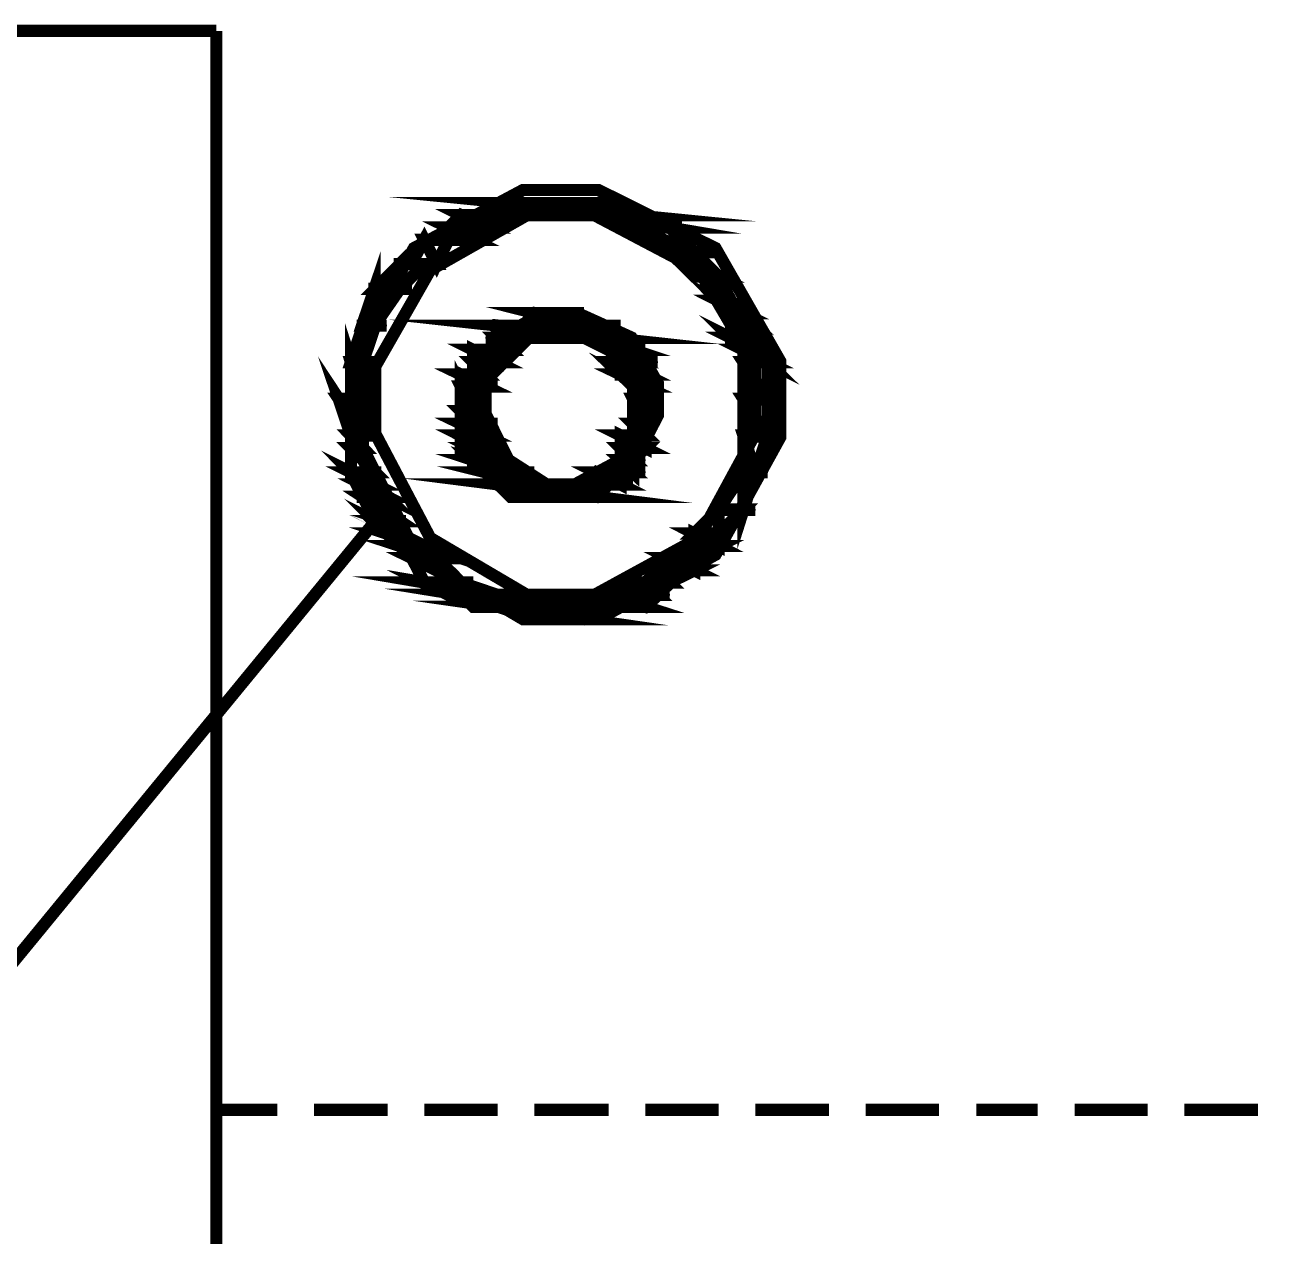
# Model space of a CAD drawing. Header units: metres. Extents: x -593 to 248, y 430 to 1024.
# Drawn here: x -27.197 to -22.91, y 688.952 to 693.141 of the extents above; entities that cross this region are included whole.
import ezdxf

# ---------------------------------------------------------------- set-up
doc = ezdxf.new("R2010")
doc.units = ezdxf.units.M
doc.header["$MEASUREMENT"] = 0
doc.layers.add('C00-00-00-BLACK', color=7, linetype='Continuous')
doc.layers.add('CFF-00-00', color=1, linetype='Continuous')

msp = doc.modelspace()

# ---------------------------------------------------------------- linework, layer by layer
at = {"layer": 'C00-00-00-BLACK', "const_width": 0.0423}
for points in [[(-26.5343, 693.1194), (-32.3456, 693.1194)], [(-26.5343, 673.0704), (-26.5343, 693.1194)], [(-26.3237, 689.3894), (-26.5343, 689.3894)], [(-25.942, 689.3894), (-26.1967, 689.3894)], [(-25.5617, 689.3894), (-25.815, 689.3894)], [(-25.1772, 689.3894), (-25.4347, 689.3894)], [(-24.7969, 689.3894), (-25.0502, 689.3894)], [(-24.4152, 689.3894), (-24.6699, 689.3894)], [(-24.0345, 689.3894), (-24.2882, 689.3894)], [(-23.6931, 689.3894), (-23.9051, 689.3894)], [(-23.3128, 689.3894), (-23.566, 689.3894)], [(-22.9311, 689.3894), (-23.1858, 689.3894)]]:
    msp.add_lwpolyline(points, dxfattribs=at)
for points in [[(-24.5845, 691.8474), (-24.5845, 691.9784), (-24.8078, 692.3684), (-25.2128, 692.5694), (-25.3465, 692.5694), (-25.4735, 692.5694), (-25.851, 692.3684), (-26.0687, 691.9784), (-26.0687, 691.8474), (-26.0687, 691.7134), (-25.851, 691.3084), (-25.4735, 691.0854), (-25.3465, 691.0854), (-25.2128, 691.0854), (-24.8078, 691.3084), (-24.5845, 691.7134), (-24.5845, 691.8474)], [(-25.2199, 692.5244), (-25.5162, 692.5244), (-25.0929, 692.4824), (-25.2199, 692.5244)], [(-25.6884, 692.4824), (-25.603, 692.4394), (-25.7311, 692.4394), (-25.6884, 692.4824)], [(-25.5162, 692.5244), (-25.0929, 692.4824), (-25.6016, 692.4824), (-25.5162, 692.5244)], [(-25.2199, 692.5244), (-25.476, 692.5244), (-25.5187, 692.5244), (-25.2199, 692.5244)], [(-25.392, 692.5244), (-25.2199, 692.5244), (-25.476, 692.5244), (-25.392, 692.5244)], [(-25.476, 692.5244), (-25.2199, 692.5244), (-25.1772, 692.5244), (-25.476, 692.5244)], [(-25.2199, 692.4824), (-24.9662, 692.4394), (-25.1359, 692.4394), (-25.2199, 692.4824)], [(-25.0929, 692.4394), (-24.8809, 692.3544), (-24.9662, 692.3544), (-25.0929, 692.4394)], [(-24.6699, 691.8474), (-24.6699, 691.9594), (-24.8657, 692.2924), (-25.2266, 692.4824), (-25.3465, 692.4824), (-25.4598, 692.4824), (-25.7945, 692.2924), (-25.9847, 691.9594), (-25.9847, 691.8474), (-25.9847, 691.7274), (-25.7945, 691.3664), (-25.4598, 691.1694), (-25.3465, 691.1694), (-25.2266, 691.1694), (-24.8657, 691.3664), (-24.6699, 691.7274), (-24.6699, 691.8474)], [(-25.7311, 692.4394), (-25.6457, 692.3974), (-25.7723, 692.3974), (-25.7311, 692.4394)], [(-25.476, 692.4824), (-25.6884, 692.4824), (-25.603, 692.4394), (-25.476, 692.4824)], [(-25.6429, 692.4824), (-25.4735, 692.4824), (-25.6855, 692.4824), (-25.6429, 692.4824)], [(-25.0957, 692.4824), (-25.053, 692.4824), (-25.6457, 692.4824), (-25.0957, 692.4824)], [(-25.0957, 692.4824), (-25.6457, 692.4824), (-25.0957, 692.4824)], [(-25.0929, 692.4824), (-25.6016, 692.4824), (-25.6429, 692.4824), (-25.0929, 692.4824)], [(-25.3465, 692.4824), (-25.6429, 692.4824), (-25.4735, 692.4824), (-25.3465, 692.4824)], [(-25.603, 692.4824), (-25.0957, 692.4824), (-25.053, 692.4824), (-25.603, 692.4824)], [(-25.0502, 692.4824), (-25.2199, 692.4824), (-24.9662, 692.4394), (-25.0502, 692.4824)], [(-25.0929, 692.4824), (-25.3465, 692.4824), (-25.0502, 692.4824), (-25.0929, 692.4824)], [(-25.3465, 692.4824), (-25.0502, 692.4824), (-25.2199, 692.4824), (-25.3465, 692.4824)], [(-25.815, 692.3974), (-25.7723, 692.3134), (-25.8605, 692.3134), (-25.815, 692.3974)], [(-25.603, 692.4394), (-25.7311, 692.4394), (-25.6457, 692.3974), (-25.603, 692.4394)], [(-24.9662, 692.4394), (-25.0929, 692.4394), (-24.8809, 692.3544), (-24.9662, 692.4394)], [(-24.9662, 692.4394), (-25.1359, 692.4394), (-25.0929, 692.4394), (-24.9662, 692.4394)], [(-25.1359, 692.4394), (-24.9662, 692.4394), (-24.9235, 692.4394), (-25.1359, 692.4394)], [(-24.9662, 692.3544), (-24.7969, 692.2704), (-24.8809, 692.2704), (-24.9662, 692.3544)], [(-25.7311, 692.3974), (-25.815, 692.3974), (-25.7723, 692.3134), (-25.7311, 692.3974)], [(-25.7723, 692.3974), (-25.7311, 692.3974), (-25.815, 692.3974), (-25.7723, 692.3974)], [(-25.6457, 692.3974), (-25.7723, 692.3974), (-25.7311, 692.3974), (-25.6457, 692.3974)], [(-25.9875, 692.2274), (-25.9875, 692.1004), (-26.0302, 692.1004), (-25.9875, 692.2274)], [(-25.8993, 692.3134), (-25.8993, 692.2274), (-25.9847, 692.2274), (-25.8993, 692.3134)], [(-24.8809, 692.3544), (-24.9662, 692.3544), (-24.7969, 692.2704), (-24.8809, 692.3544)], [(-24.8809, 692.3544), (-24.9662, 692.3544), (-24.8809, 692.3544)], [(-24.9662, 692.3544), (-24.8809, 692.3544), (-24.8396, 692.3544), (-24.9662, 692.3544)], [(-24.8396, 692.2704), (-24.7542, 692.1864), (-24.7969, 692.1864), (-24.8396, 692.2704)], [(-25.815, 692.3134), (-25.7723, 692.3134), (-25.8993, 692.3134), (-25.815, 692.3134)], [(-25.815, 692.3134), (-25.8993, 692.3134), (-25.7723, 692.3134), (-25.815, 692.3134)], [(-25.815, 692.3134), (-25.8993, 692.3134), (-25.8993, 692.2274), (-25.815, 692.3134)], [(-24.7969, 692.1864), (-24.7112, 692.1434), (-24.7542, 692.1434), (-24.7969, 692.1864)], [(-24.7969, 692.2704), (-24.8809, 692.2704), (-24.8396, 692.2704), (-24.7969, 692.2704)], [(-24.8809, 692.2704), (-24.7969, 692.2704), (-24.7542, 692.2704), (-24.8809, 692.2704)], [(-24.7969, 692.2704), (-24.8396, 692.2704), (-24.7542, 692.1864), (-24.7969, 692.2704)], [(-26.0274, 692.1004), (-26.0274, 691.9744), (-26.0687, 691.9744), (-26.0274, 692.1004)], [(-25.8993, 692.2274), (-25.9875, 692.2274), (-25.9875, 692.1004), (-25.8993, 692.2274)], [(-25.8993, 692.2274), (-25.9847, 692.2274), (-25.8993, 692.2274)], [(-25.9847, 692.2274), (-25.8993, 692.2274), (-25.8577, 692.2274), (-25.9847, 692.2274)], [(-24.7542, 692.1864), (-24.7969, 692.1864), (-24.7112, 692.1434), (-24.7542, 692.1864)], [(-25.4319, 692.1434), (-25.2626, 692.1004), (-25.4735, 692.1004), (-25.4319, 692.1434)], [(-24.7542, 692.1434), (-24.6699, 692.0584), (-24.7542, 692.0584), (-24.7542, 692.1434)], [(-25.0075, 691.8474), (-25.0075, 691.9014), (-25.0985, 692.0594), (-25.2844, 692.1434), (-25.3465, 692.1434), (-25.4005, 692.1434), (-25.5617, 692.0594), (-25.6457, 691.9014), (-25.6457, 691.8474), (-25.6457, 691.7894), (-25.5617, 691.6144), (-25.4005, 691.5084), (-25.3465, 691.5084), (-25.2844, 691.5084), (-25.0985, 691.6144), (-25.0075, 691.7894), (-25.0075, 691.8474)], [(-25.3038, 692.1434), (-25.4319, 692.1434), (-25.2626, 692.1004), (-25.3038, 692.1434)], [(-25.5589, 692.1004), (-25.1772, 692.0584), (-25.5589, 692.0584), (-25.5589, 692.1004)], [(-25.392, 692.1434), (-25.3038, 692.1434), (-25.4347, 692.1434), (-25.392, 692.1434)], [(-25.392, 692.1434), (-25.3038, 692.1434), (-25.2626, 692.1434), (-25.392, 692.1434)], [(-25.3038, 692.1434), (-25.392, 692.1434), (-25.3038, 692.1434)], [(-24.7542, 692.0584), (-24.6699, 692.0164), (-24.7112, 692.0164), (-24.7542, 692.0584)], [(-24.7112, 692.1434), (-24.7542, 692.1434), (-24.6699, 692.0584), (-24.7112, 692.1434)], [(-26.0687, 691.9744), (-26.0274, 691.8444), (-26.0687, 691.8444), (-26.0687, 691.9744)], [(-25.9875, 692.1004), (-26.0302, 692.1004), (-25.9875, 692.1004)], [(-26.0302, 692.1004), (-25.9875, 692.1004), (-25.9448, 692.1004), (-26.0302, 692.1004)], [(-25.9847, 692.1004), (-26.0274, 692.1004), (-26.0274, 691.9744), (-25.9847, 692.1004)], [(-25.1772, 692.1004), (-25.5589, 692.1004), (-25.1772, 692.0584), (-25.1772, 692.1004)], [(-25.0502, 691.8474), (-25.0502, 691.9104), (-25.2735, 692.1004), (-25.3465, 692.1004), (-25.4114, 692.1004), (-25.603, 691.9104), (-25.603, 691.8474), (-25.603, 691.7954), (-25.5243, 691.6364), (-25.392, 691.5514), (-25.3465, 691.5514), (-25.2943, 691.5514), (-25.1359, 691.6364), (-25.0502, 691.7954), (-25.0502, 691.8474)], [(-25.5617, 692.0584), (-25.476, 692.0584), (-25.603, 692.0584), (-25.5617, 692.0584)], [(-25.476, 692.0584), (-25.5642, 692.0584), (-25.5215, 692.0164), (-25.476, 692.0584)], [(-25.5642, 692.0584), (-25.5215, 692.0164), (-25.5642, 692.0164), (-25.5642, 692.0584)], [(-25.4347, 692.0584), (-25.392, 692.0584), (-25.5617, 692.0584), (-25.4347, 692.0584)], [(-25.4347, 692.0584), (-25.5617, 692.0584), (-25.3465, 692.0584), (-25.4347, 692.0584)], [(-25.476, 692.0584), (-25.4347, 692.0584), (-25.5617, 692.0584), (-25.476, 692.0584)], [(-25.476, 692.0584), (-25.5617, 692.0584), (-25.4347, 692.0584), (-25.476, 692.0584)], [(-25.476, 692.0584), (-25.5617, 692.0584), (-25.476, 692.0584)], [(-25.1772, 692.1004), (-25.5162, 692.1004), (-25.5589, 692.1004), (-25.1772, 692.1004)], [(-25.5187, 692.1004), (-25.1772, 692.1004), (-25.1359, 692.1004), (-25.5187, 692.1004)], [(-25.4735, 692.1004), (-25.1772, 692.1004), (-25.5162, 692.1004), (-25.4735, 692.1004)], [(-25.2199, 692.1004), (-25.1772, 692.1004), (-25.4735, 692.1004), (-25.2199, 692.1004)], [(-25.2199, 692.1004), (-25.4735, 692.1004), (-25.2626, 692.1004), (-25.2199, 692.1004)], [(-25.2199, 692.1004), (-25.4735, 692.1004), (-25.1772, 692.1004), (-25.2199, 692.1004)], [(-25.1772, 692.0584), (-25.3465, 692.0584), (-25.1772, 692.0584)], [(-25.3465, 692.0584), (-25.1772, 692.0584), (-25.3038, 692.0584), (-25.3465, 692.0584)], [(-25.1359, 692.0584), (-25.2199, 692.0584), (-25.0929, 692.0164), (-25.1359, 692.0584)], [(-25.1772, 692.0584), (-25.3067, 692.0584), (-25.1359, 692.0584), (-25.1772, 692.0584)], [(-25.3067, 692.0584), (-25.1359, 692.0584), (-25.2626, 692.0584), (-25.3067, 692.0584)], [(-25.2199, 692.0584), (-25.0929, 692.0164), (-25.1772, 692.0164), (-25.2199, 692.0584)], [(-25.2626, 692.0584), (-25.1331, 692.0584), (-25.0904, 692.0584), (-25.2626, 692.0584)], [(-25.1331, 692.0584), (-25.0904, 692.0584), (-25.2626, 692.0584), (-25.1331, 692.0584)], [(-25.1359, 692.0584), (-25.2626, 692.0584), (-25.1359, 692.0584)], [(-25.2626, 692.0584), (-25.1359, 692.0584), (-25.2199, 692.0584), (-25.2626, 692.0584)], [(-25.1772, 692.0164), (-25.0929, 691.9744), (-25.1359, 691.9744), (-25.1772, 692.0164)], [(-24.6699, 692.0584), (-24.7542, 692.0584), (-24.6699, 692.0164), (-24.6699, 692.0584)], [(-25.5617, 692.0164), (-25.6457, 692.0164), (-25.5617, 691.9744), (-25.5617, 692.0164)], [(-25.6457, 692.0164), (-25.5617, 691.9744), (-25.6457, 691.9744), (-25.6457, 692.0164)], [(-25.603, 692.0164), (-25.5617, 692.0164), (-25.6457, 692.0164), (-25.603, 692.0164)], [(-25.5187, 692.0164), (-25.603, 692.0164), (-25.5617, 692.0164), (-25.5187, 692.0164)], [(-25.0929, 692.0164), (-25.1772, 692.0164), (-25.0929, 691.9744), (-25.0929, 692.0164)], [(-25.0929, 692.0164), (-25.1772, 692.0164), (-25.0929, 692.0164)], [(-25.1772, 692.0164), (-25.0929, 692.0164), (-25.0502, 692.0164), (-25.1772, 692.0164)], [(-24.6699, 692.0164), (-24.7112, 692.0164), (-24.6272, 691.9744), (-24.6699, 692.0164)], [(-24.7112, 692.0164), (-24.6272, 691.9744), (-24.7112, 691.9744), (-24.7112, 692.0164)], [(-24.7112, 691.9744), (-24.6272, 691.8444), (-24.7112, 691.8444), (-24.7112, 691.9744)], [(-26.1113, 691.8474), (-26.0274, 691.7204), (-26.0687, 691.7204), (-26.1113, 691.8474)], [(-26.0274, 691.9744), (-26.0687, 691.9744), (-26.0274, 691.8444), (-26.0274, 691.9744)], [(-26.0687, 691.9744), (-26.0274, 691.9744), (-25.9847, 691.9744), (-26.0687, 691.9744)], [(-26.0274, 691.9744), (-25.9847, 691.9744), (-26.0687, 691.9744), (-26.0274, 691.9744)], [(-25.603, 691.9744), (-25.6457, 691.9744), (-25.603, 691.9314), (-25.603, 691.9744)], [(-25.6457, 691.9744), (-25.603, 691.9314), (-25.6457, 691.9314), (-25.6457, 691.9744)], [(-25.603, 691.9744), (-25.5617, 691.9744), (-25.6457, 691.9744), (-25.603, 691.9744)], [(-25.603, 691.9744), (-25.6457, 691.9744), (-25.5617, 691.9744), (-25.603, 691.9744)], [(-25.1359, 691.9314), (-25.0502, 691.8904), (-25.0929, 691.8904), (-25.1359, 691.9314)], [(-25.0502, 691.9744), (-25.1359, 691.9744), (-25.0502, 691.9314), (-25.0502, 691.9744)], [(-25.1359, 691.9744), (-25.0502, 691.9314), (-25.1359, 691.9314), (-25.1359, 691.9744)], [(-25.0502, 691.9744), (-25.0075, 691.9744), (-25.1359, 691.9744), (-25.0502, 691.9744)], [(-25.0502, 691.9744), (-25.1359, 691.9744), (-25.0929, 691.9744), (-25.0502, 691.9744)], [(-24.6272, 691.9744), (-24.7112, 691.9744), (-24.6272, 691.8444), (-24.6272, 691.9744)], [(-25.603, 691.9314), (-25.6884, 691.9314), (-25.603, 691.8904), (-25.603, 691.9314)], [(-25.6884, 691.8904), (-25.6457, 691.8044), (-25.6884, 691.8044), (-25.6884, 691.8904)], [(-25.6884, 691.9314), (-25.603, 691.8904), (-25.6884, 691.8904), (-25.6884, 691.9314)], [(-25.6457, 691.9314), (-25.603, 691.9314), (-25.6884, 691.9314), (-25.6457, 691.9314)], [(-25.603, 691.9314), (-25.6457, 691.9314), (-25.603, 691.9314)], [(-25.0502, 691.9314), (-25.1359, 691.9314), (-25.0502, 691.8904), (-25.0502, 691.9314)], [(-25.603, 691.8904), (-25.6884, 691.8904), (-25.6457, 691.8044), (-25.603, 691.8904)], [(-25.6884, 691.8904), (-25.603, 691.8904), (-25.5617, 691.8904), (-25.6884, 691.8904)], [(-25.603, 691.8904), (-25.5617, 691.8904), (-25.6884, 691.8904), (-25.603, 691.8904)], [(-25.0502, 691.8904), (-25.0929, 691.8904), (-25.0502, 691.8474), (-25.0502, 691.8904)], [(-25.0929, 691.8904), (-25.0502, 691.8474), (-25.0929, 691.8474), (-25.0929, 691.8904)], [(-25.0929, 691.8474), (-25.0502, 691.7614), (-25.0929, 691.7614), (-25.0929, 691.8474)], [(-25.0929, 691.8904), (-25.0502, 691.8904), (-25.0075, 691.8904), (-25.0929, 691.8904)], [(-25.0502, 691.8904), (-25.0075, 691.8904), (-25.0929, 691.8904), (-25.0502, 691.8904)], [(-24.7112, 691.8474), (-24.6272, 691.7174), (-24.7112, 691.7174), (-24.7112, 691.8474)], [(-26.0274, 691.8474), (-26.1113, 691.8474), (-26.0274, 691.7204), (-26.0274, 691.8474)], [(-26.0687, 691.8474), (-26.0274, 691.8474), (-26.1113, 691.8474), (-26.0687, 691.8474)], [(-26.0274, 691.8474), (-26.0687, 691.8474), (-26.0274, 691.8474)], [(-25.0502, 691.8474), (-25.0929, 691.8474), (-25.0502, 691.7614), (-25.0502, 691.8474)], [(-25.0502, 691.8474), (-25.0929, 691.8474), (-25.0502, 691.8474)], [(-25.0929, 691.8474), (-25.0502, 691.8474), (-25.0075, 691.8474), (-25.0929, 691.8474)], [(-24.6272, 691.8474), (-24.7112, 691.8474), (-24.6272, 691.7174), (-24.6272, 691.8474)], [(-24.7112, 691.8474), (-24.6272, 691.8474), (-24.5845, 691.8474), (-24.7112, 691.8474)], [(-24.6272, 691.8474), (-24.5845, 691.8474), (-24.7112, 691.8474), (-24.6272, 691.8474)], [(-25.6457, 691.8044), (-25.6884, 691.8044), (-25.6457, 691.7614), (-25.6457, 691.8044)], [(-25.6884, 691.8044), (-25.6457, 691.7614), (-25.6884, 691.7614), (-25.6884, 691.8044)], [(-25.6457, 691.8044), (-25.6884, 691.8044), (-25.6457, 691.8044)], [(-25.6884, 691.8044), (-25.6457, 691.8044), (-25.603, 691.8044), (-25.6884, 691.8044)], [(-24.7112, 691.7204), (-24.6699, 691.5934), (-24.7112, 691.5934), (-24.7112, 691.7204)], [(-25.603, 691.7614), (-25.6884, 691.7614), (-25.603, 691.7204), (-25.603, 691.7614)], [(-25.6884, 691.7614), (-25.603, 691.7204), (-25.6884, 691.7204), (-25.6884, 691.7614)], [(-25.603, 691.7614), (-25.5617, 691.7614), (-25.6884, 691.7614), (-25.603, 691.7614)], [(-25.603, 691.7614), (-25.6884, 691.7614), (-25.6457, 691.7614), (-25.603, 691.7614)], [(-25.0502, 691.7614), (-25.0929, 691.7614), (-25.0502, 691.7204), (-25.0502, 691.7614)], [(-25.0929, 691.7614), (-25.0502, 691.7204), (-25.0929, 691.7204), (-25.0929, 691.7614)], [(-25.0502, 691.7614), (-25.0929, 691.7614), (-25.0502, 691.7614)], [(-25.0929, 691.7614), (-25.0502, 691.7614), (-25.0075, 691.7614), (-25.0929, 691.7614)], [(-26.0274, 691.7204), (-26.0687, 691.7204), (-26.0274, 691.6774), (-26.0274, 691.7204)], [(-26.0687, 691.7204), (-26.0274, 691.6774), (-26.0687, 691.6774), (-26.0687, 691.7204)], [(-25.603, 691.7204), (-25.6884, 691.7204), (-25.603, 691.6774), (-25.603, 691.7204)], [(-25.6884, 691.7204), (-25.603, 691.6774), (-25.6884, 691.6774), (-25.6884, 691.7204)], [(-25.0502, 691.7204), (-25.1359, 691.7204), (-25.0502, 691.6774), (-25.0502, 691.7204)], [(-25.1359, 691.7204), (-25.0502, 691.6774), (-25.1359, 691.6774), (-25.1359, 691.7204)], [(-25.0929, 691.7204), (-25.0502, 691.7204), (-25.1359, 691.7204), (-25.0929, 691.7204)], [(-25.0502, 691.7204), (-25.0929, 691.7204), (-25.0502, 691.7204)], [(-24.6272, 691.7204), (-24.7112, 691.7204), (-24.6699, 691.5934), (-24.6272, 691.7204)], [(-24.7112, 691.7204), (-24.6272, 691.7204), (-24.5845, 691.7204), (-24.7112, 691.7204)], [(-24.6272, 691.7204), (-24.5845, 691.7204), (-24.7112, 691.7204), (-24.6272, 691.7204)], [(-26.0274, 691.6774), (-26.0687, 691.6774), (-25.9847, 691.5934), (-26.0274, 691.6774)], [(-26.0687, 691.6774), (-25.9847, 691.5934), (-26.0687, 691.5934), (-26.0687, 691.6774)], [(-25.603, 691.6774), (-25.6457, 691.6774), (-25.5589, 691.6354), (-25.603, 691.6774)], [(-25.603, 691.6774), (-25.6884, 691.6774), (-25.603, 691.6774)], [(-25.6884, 691.6774), (-25.603, 691.6774), (-25.6457, 691.6774), (-25.6884, 691.6774)], [(-25.6457, 691.6774), (-25.5589, 691.6354), (-25.6457, 691.6354), (-25.6457, 691.6774)], [(-25.0502, 691.6774), (-25.1359, 691.6774), (-25.0929, 691.6354), (-25.0502, 691.6774)], [(-25.1359, 691.6774), (-25.0929, 691.6354), (-25.1359, 691.6354), (-25.1359, 691.6774)], [(-26.0687, 691.5934), (-25.9847, 691.5514), (-26.0274, 691.5514), (-26.0687, 691.5934)], [(-25.5617, 691.6354), (-25.6457, 691.6354), (-25.5187, 691.5934), (-25.5617, 691.6354)], [(-25.6457, 691.6354), (-25.5187, 691.5934), (-25.603, 691.5934), (-25.6457, 691.6354)], [(-25.5589, 691.6354), (-25.6457, 691.6354), (-25.5589, 691.6354)], [(-25.6457, 691.6354), (-25.5589, 691.6354), (-25.5162, 691.6354), (-25.6457, 691.6354)], [(-25.1359, 691.6354), (-25.0929, 691.5934), (-25.1772, 691.5934), (-25.1359, 691.6354)], [(-25.0929, 691.6354), (-25.1359, 691.6354), (-25.0929, 691.5934), (-25.0929, 691.6354)], [(-25.0929, 691.6354), (-25.1359, 691.6354), (-25.0929, 691.6354)], [(-25.1359, 691.6354), (-25.0929, 691.6354), (-25.0502, 691.6354), (-25.1359, 691.6354)], [(-24.7112, 691.5934), (-24.7112, 691.4634), (-24.7969, 691.4634), (-24.7112, 691.5934)], [(-25.9847, 691.5934), (-26.0687, 691.5934), (-25.9847, 691.5514), (-25.9847, 691.5934)], [(-25.476, 691.5934), (-25.603, 691.5934), (-25.4347, 691.5514), (-25.476, 691.5934)], [(-25.603, 691.5934), (-25.4347, 691.5514), (-25.5617, 691.5514), (-25.603, 691.5934)], [(-25.5187, 691.5934), (-25.603, 691.5934), (-25.5187, 691.5934)], [(-25.603, 691.5934), (-25.5187, 691.5934), (-25.476, 691.5934), (-25.603, 691.5934)], [(-25.476, 691.5934), (-25.4347, 691.5934), (-25.603, 691.5934), (-25.476, 691.5934)], [(-25.476, 691.5934), (-25.603, 691.5934), (-25.5187, 691.5934), (-25.476, 691.5934)], [(-25.2199, 691.5934), (-25.1359, 691.5514), (-25.2626, 691.5514), (-25.2199, 691.5934)], [(-25.1359, 691.5934), (-25.2199, 691.5934), (-25.1359, 691.5514), (-25.1359, 691.5934)], [(-25.1772, 691.5934), (-25.1359, 691.5934), (-25.2199, 691.5934), (-25.1772, 691.5934)], [(-25.0929, 691.5934), (-25.1772, 691.5934), (-25.0929, 691.5934)], [(-25.1772, 691.5934), (-25.0929, 691.5934), (-25.0502, 691.5934), (-25.1772, 691.5934)], [(-25.0929, 691.5934), (-25.1772, 691.5934), (-25.1359, 691.5934), (-25.0929, 691.5934)], [(-24.7112, 691.5934), (-24.6699, 691.5934), (-24.6272, 691.5934), (-24.7112, 691.5934)], [(-24.6699, 691.5934), (-24.6272, 691.5934), (-24.7112, 691.5934), (-24.6699, 691.5934)], [(-24.6699, 691.5934), (-24.7112, 691.5934), (-24.7112, 691.4634), (-24.6699, 691.5934)], [(-25.9847, 691.5514), (-26.0274, 691.5514), (-25.942, 691.5084), (-25.9847, 691.5514)], [(-26.0274, 691.5084), (-25.8993, 691.4244), (-25.9847, 691.4244), (-26.0274, 691.5084)], [(-26.0274, 691.5514), (-25.942, 691.5084), (-26.0274, 691.5084), (-26.0274, 691.5514)], [(-25.1772, 691.5514), (-25.5589, 691.5514), (-25.2199, 691.5084), (-25.1772, 691.5514)], [(-25.5589, 691.5514), (-25.2199, 691.5084), (-25.5162, 691.5084), (-25.5589, 691.5514)], [(-25.392, 691.5514), (-25.3493, 691.5514), (-25.5617, 691.5514), (-25.392, 691.5514)], [(-25.392, 691.5514), (-25.5617, 691.5514), (-25.4347, 691.5514), (-25.392, 691.5514)], [(-25.5617, 691.5514), (-25.392, 691.5514), (-25.3465, 691.5514), (-25.5617, 691.5514)], [(-25.392, 691.5514), (-25.3465, 691.5514), (-25.5617, 691.5514), (-25.392, 691.5514)], [(-25.5617, 691.5514), (-25.392, 691.5514), (-25.3465, 691.5514), (-25.5617, 691.5514)], [(-25.392, 691.5514), (-25.3465, 691.5514), (-25.5617, 691.5514), (-25.392, 691.5514)], [(-25.3465, 691.5514), (-25.1772, 691.5514), (-25.392, 691.5514), (-25.3465, 691.5514)], [(-25.1772, 691.5514), (-25.3465, 691.5514), (-25.1772, 691.5514)], [(-25.2626, 691.5514), (-25.1772, 691.5514), (-25.3067, 691.5514), (-25.2626, 691.5514)], [(-25.1359, 691.5514), (-25.2626, 691.5514), (-25.1359, 691.5514)], [(-25.2626, 691.5514), (-25.1359, 691.5514), (-25.0929, 691.5514), (-25.2626, 691.5514)], [(-25.1359, 691.5514), (-25.2626, 691.5514), (-25.1772, 691.5514), (-25.1359, 691.5514)], [(-25.942, 691.5084), (-26.0274, 691.5084), (-25.8993, 691.4244), (-25.942, 691.5084)], [(-25.2199, 691.5084), (-25.5187, 691.5084), (-25.2626, 691.5084), (-25.2199, 691.5084)], [(-25.5187, 691.5084), (-25.2626, 691.5084), (-25.476, 691.5084), (-25.5187, 691.5084)], [(-25.2199, 691.5084), (-25.5162, 691.5084), (-25.2199, 691.5084)], [(-25.5162, 691.5084), (-25.2199, 691.5084), (-25.1772, 691.5084), (-25.5162, 691.5084)], [(-25.2626, 691.5084), (-25.476, 691.5084), (-25.4347, 691.5084), (-25.2626, 691.5084)], [(-25.476, 691.5084), (-25.2626, 691.5084), (-25.2199, 691.5084), (-25.476, 691.5084)], [(-25.3038, 691.5084), (-25.392, 691.5084), (-25.4347, 691.5084), (-25.3038, 691.5084)], [(-25.4347, 691.5084), (-25.2626, 691.5084), (-25.3038, 691.5084), (-25.4347, 691.5084)], [(-25.3038, 691.5084), (-25.2626, 691.5084), (-25.392, 691.5084), (-25.3038, 691.5084)], [(-25.9847, 691.4244), (-25.8993, 691.3814), (-25.942, 691.3814), (-25.9847, 691.4244)], [(-24.7969, 691.4654), (-24.7969, 691.3814), (-24.8809, 691.3814), (-24.7969, 691.4654)], [(-24.7112, 691.4654), (-24.7969, 691.4654), (-24.7969, 691.3814), (-24.7112, 691.4654)], [(-24.7112, 691.4634), (-24.7969, 691.4634), (-24.7112, 691.4634)], [(-24.7969, 691.4634), (-24.7112, 691.4634), (-24.6699, 691.4634), (-24.7969, 691.4634)], [(-25.8993, 691.3814), (-25.9448, 691.3814), (-25.815, 691.3384), (-25.8993, 691.3814)], [(-25.8993, 691.4244), (-25.9847, 691.4244), (-25.8993, 691.3814), (-25.8993, 691.4244)], [(-25.9448, 691.3814), (-25.815, 691.3384), (-25.8993, 691.3384), (-25.9448, 691.3814)], [(-24.7969, 691.3814), (-24.8809, 691.3814), (-24.7969, 691.3384), (-24.7969, 691.3814)], [(-24.8809, 691.3814), (-24.7969, 691.3384), (-24.8809, 691.3384), (-24.8809, 691.3814)], [(-25.815, 691.3384), (-25.8993, 691.3384), (-25.7723, 691.2964), (-25.815, 691.3384)], [(-25.8993, 691.3384), (-25.7723, 691.2964), (-25.8577, 691.2964), (-25.8993, 691.3384)], [(-24.8809, 691.3384), (-24.8809, 691.2964), (-24.9662, 691.2964), (-24.8809, 691.3384)], [(-24.7969, 691.3384), (-24.8809, 691.3384), (-24.8809, 691.2964), (-24.7969, 691.3384)], [(-25.7723, 691.2964), (-25.8577, 691.2964), (-25.6884, 691.2124), (-25.7723, 691.2964)], [(-25.8577, 691.2964), (-25.6884, 691.2124), (-25.815, 691.2124), (-25.8577, 691.2964)], [(-24.9662, 691.2964), (-24.8809, 691.2544), (-25.0075, 691.2544), (-24.9662, 691.2964)], [(-24.8809, 691.2964), (-24.9662, 691.2964), (-24.8809, 691.2544), (-24.8809, 691.2964)], [(-25.0075, 691.2544), (-24.9662, 691.2124), (-25.0502, 691.2124), (-25.0075, 691.2544)], [(-24.8809, 691.2544), (-25.0075, 691.2544), (-24.9662, 691.2124), (-24.8809, 691.2544)], [(-25.6884, 691.2124), (-25.815, 691.2124), (-25.5617, 691.1694), (-25.6884, 691.2124)], [(-25.815, 691.2124), (-25.5617, 691.1694), (-25.7311, 691.1694), (-25.815, 691.2124)], [(-25.6884, 691.2124), (-25.815, 691.2124), (-25.6884, 691.2124)], [(-25.815, 691.2124), (-25.6884, 691.2124), (-25.6457, 691.2124), (-25.815, 691.2124)], [(-25.0502, 691.2124), (-25.0075, 691.1694), (-25.1772, 691.1694), (-25.0502, 691.2124)], [(-24.9662, 691.2124), (-25.0502, 691.2124), (-25.0075, 691.1694), (-24.9662, 691.2124)], [(-25.476, 691.1694), (-25.6884, 691.1694), (-25.4347, 691.1284), (-25.476, 691.1694)], [(-25.2626, 691.0854), (-25.4319, 691.0854), (-25.5589, 691.1284), (-25.2626, 691.0854)], [(-25.5617, 691.1694), (-25.7311, 691.1694), (-25.476, 691.1694), (-25.5617, 691.1694)], [(-25.7311, 691.1694), (-25.476, 691.1694), (-25.6884, 691.1694), (-25.7311, 691.1694)], [(-25.6884, 691.1694), (-25.4347, 691.1284), (-25.6457, 691.1284), (-25.6884, 691.1694)], [(-25.1772, 691.1694), (-25.0502, 691.1284), (-25.3038, 691.1284), (-25.1772, 691.1694)], [(-25.0075, 691.1694), (-25.1772, 691.1694), (-25.0502, 691.1284), (-25.0075, 691.1694)], [(-25.0075, 691.1694), (-25.1772, 691.1694), (-25.0075, 691.1694)], [(-25.1772, 691.1694), (-25.0075, 691.1694), (-24.9662, 691.1694), (-25.1772, 691.1694)], [(-25.5617, 691.1284), (-25.1772, 691.1284), (-25.2626, 691.0854), (-25.5617, 691.1284)], [(-25.3038, 691.1284), (-25.2626, 691.1284), (-25.6457, 691.1284), (-25.3038, 691.1284)], [(-25.3038, 691.1284), (-25.6457, 691.1284), (-25.4319, 691.1284), (-25.3038, 691.1284)], [(-25.0929, 691.1284), (-25.6429, 691.1284), (-25.1359, 691.1284), (-25.0929, 691.1284)], [(-25.6429, 691.1284), (-25.1359, 691.1284), (-25.5589, 691.1284), (-25.6429, 691.1284)], [(-25.1772, 691.1284), (-25.1359, 691.1284), (-25.5589, 691.1284), (-25.1772, 691.1284)], [(-25.1772, 691.1284), (-25.5589, 691.1284), (-25.1359, 691.1284), (-25.1772, 691.1284)], [(-25.0929, 691.1284), (-25.0502, 691.1284), (-25.3038, 691.1284), (-25.0929, 691.1284)], [(-25.0929, 691.1284), (-25.3038, 691.1284), (-25.0502, 691.1284), (-25.0929, 691.1284)], [(-25.2626, 691.0854), (-25.2199, 691.0854), (-25.4319, 691.0854), (-25.2626, 691.0854)]]:
    msp.add_lwpolyline(points, close=True, dxfattribs=at)
at = {"layer": 'C00-00-00-BLACK'}
for points in [[(-25.5162, 692.5244), (-25.0929, 692.4824), (-25.6016, 692.4824), (-25.5162, 692.5244)], [(-25.2199, 692.5244), (-25.476, 692.5244), (-25.5187, 692.5244), (-25.2199, 692.5244)], [(-25.2199, 692.5244), (-25.5162, 692.5244), (-25.0929, 692.4824), (-25.2199, 692.5244)], [(-25.392, 692.5244), (-25.2199, 692.5244), (-25.476, 692.5244), (-25.392, 692.5244)], [(-25.476, 692.5244), (-25.2199, 692.5244), (-25.1772, 692.5244), (-25.476, 692.5244)], [(-25.6884, 692.4824), (-25.603, 692.4394), (-25.7311, 692.4394), (-25.6884, 692.4824)], [(-25.476, 692.4824), (-25.6884, 692.4824), (-25.603, 692.4394), (-25.476, 692.4824)], [(-25.6429, 692.4824), (-25.4735, 692.4824), (-25.6855, 692.4824), (-25.6429, 692.4824)], [(-25.0957, 692.4824), (-25.053, 692.4824), (-25.6457, 692.4824), (-25.0957, 692.4824)], [(-25.0957, 692.4824), (-25.6457, 692.4824), (-25.0957, 692.4824)], [(-25.0929, 692.4824), (-25.6016, 692.4824), (-25.6429, 692.4824), (-25.0929, 692.4824)], [(-25.3465, 692.4824), (-25.6429, 692.4824), (-25.4735, 692.4824), (-25.3465, 692.4824)], [(-25.603, 692.4824), (-25.0957, 692.4824), (-25.053, 692.4824), (-25.603, 692.4824)], [(-25.0929, 692.4824), (-25.3465, 692.4824), (-25.0502, 692.4824), (-25.0929, 692.4824)], [(-25.3465, 692.4824), (-25.0502, 692.4824), (-25.2199, 692.4824), (-25.3465, 692.4824)], [(-25.0502, 692.4824), (-25.2199, 692.4824), (-24.9662, 692.4394), (-25.0502, 692.4824)], [(-25.2199, 692.4824), (-24.9662, 692.4394), (-25.1359, 692.4394), (-25.2199, 692.4824)], [(-25.7311, 692.4394), (-25.6457, 692.3974), (-25.7723, 692.3974), (-25.7311, 692.4394)], [(-25.603, 692.4394), (-25.7311, 692.4394), (-25.6457, 692.3974), (-25.603, 692.4394)], [(-24.9662, 692.4394), (-25.1359, 692.4394), (-25.0929, 692.4394), (-24.9662, 692.4394)], [(-25.1359, 692.4394), (-24.9662, 692.4394), (-24.9235, 692.4394), (-25.1359, 692.4394)], [(-24.9662, 692.4394), (-25.0929, 692.4394), (-24.8809, 692.3544), (-24.9662, 692.4394)], [(-25.0929, 692.4394), (-24.8809, 692.3544), (-24.9662, 692.3544), (-25.0929, 692.4394)], [(-25.815, 692.3974), (-25.7723, 692.3134), (-25.8605, 692.3134), (-25.815, 692.3974)], [(-25.7723, 692.3974), (-25.7311, 692.3974), (-25.815, 692.3974), (-25.7723, 692.3974)], [(-25.7311, 692.3974), (-25.815, 692.3974), (-25.7723, 692.3134), (-25.7311, 692.3974)], [(-25.6457, 692.3974), (-25.7723, 692.3974), (-25.7311, 692.3974), (-25.6457, 692.3974)], [(-24.8809, 692.3544), (-24.9662, 692.3544), (-24.8809, 692.3544)], [(-24.9662, 692.3544), (-24.8809, 692.3544), (-24.8396, 692.3544), (-24.9662, 692.3544)], [(-24.8809, 692.3544), (-24.9662, 692.3544), (-24.7969, 692.2704), (-24.8809, 692.3544)], [(-24.9662, 692.3544), (-24.7969, 692.2704), (-24.8809, 692.2704), (-24.9662, 692.3544)], [(-25.8993, 692.3134), (-25.8993, 692.2274), (-25.9847, 692.2274), (-25.8993, 692.3134)], [(-25.815, 692.3134), (-25.7723, 692.3134), (-25.8993, 692.3134), (-25.815, 692.3134)], [(-25.815, 692.3134), (-25.8993, 692.3134), (-25.7723, 692.3134), (-25.815, 692.3134)], [(-25.815, 692.3134), (-25.8993, 692.3134), (-25.8993, 692.2274), (-25.815, 692.3134)], [(-24.7969, 692.2704), (-24.8809, 692.2704), (-24.8396, 692.2704), (-24.7969, 692.2704)], [(-24.8809, 692.2704), (-24.7969, 692.2704), (-24.7542, 692.2704), (-24.8809, 692.2704)], [(-24.7969, 692.2704), (-24.8396, 692.2704), (-24.7542, 692.1864), (-24.7969, 692.2704)], [(-24.8396, 692.2704), (-24.7542, 692.1864), (-24.7969, 692.1864), (-24.8396, 692.2704)], [(-25.9875, 692.2274), (-25.9875, 692.1004), (-26.0302, 692.1004), (-25.9875, 692.2274)], [(-25.8993, 692.2274), (-25.9875, 692.2274), (-25.9875, 692.1004), (-25.8993, 692.2274)], [(-25.8993, 692.2274), (-25.9847, 692.2274), (-25.8993, 692.2274)], [(-25.9847, 692.2274), (-25.8993, 692.2274), (-25.8577, 692.2274), (-25.9847, 692.2274)], [(-24.7542, 692.1864), (-24.7969, 692.1864), (-24.7112, 692.1434), (-24.7542, 692.1864)], [(-24.7969, 692.1864), (-24.7112, 692.1434), (-24.7542, 692.1434), (-24.7969, 692.1864)], [(-25.4319, 692.1434), (-25.2626, 692.1004), (-25.4735, 692.1004), (-25.4319, 692.1434)], [(-25.392, 692.1434), (-25.3038, 692.1434), (-25.4347, 692.1434), (-25.392, 692.1434)], [(-25.3038, 692.1434), (-25.4319, 692.1434), (-25.2626, 692.1004), (-25.3038, 692.1434)], [(-25.392, 692.1434), (-25.3038, 692.1434), (-25.2626, 692.1434), (-25.392, 692.1434)], [(-25.3038, 692.1434), (-25.392, 692.1434), (-25.3038, 692.1434)], [(-24.7112, 692.1434), (-24.7542, 692.1434), (-24.6699, 692.0584), (-24.7112, 692.1434)], [(-24.7542, 692.1434), (-24.6699, 692.0584), (-24.7542, 692.0584), (-24.7542, 692.1434)], [(-26.0274, 692.1004), (-26.0274, 691.9744), (-26.0687, 691.9744), (-26.0274, 692.1004)], [(-25.9875, 692.1004), (-26.0302, 692.1004), (-25.9875, 692.1004)], [(-26.0302, 692.1004), (-25.9875, 692.1004), (-25.9448, 692.1004), (-26.0302, 692.1004)], [(-25.9847, 692.1004), (-26.0274, 692.1004), (-26.0274, 691.9744), (-25.9847, 692.1004)], [(-25.1772, 692.1004), (-25.5162, 692.1004), (-25.5589, 692.1004), (-25.1772, 692.1004)], [(-25.1772, 692.1004), (-25.5589, 692.1004), (-25.1772, 692.0584), (-25.1772, 692.1004)], [(-25.5589, 692.1004), (-25.1772, 692.0584), (-25.5589, 692.0584), (-25.5589, 692.1004)], [(-25.5187, 692.1004), (-25.1772, 692.1004), (-25.1359, 692.1004), (-25.5187, 692.1004)], [(-25.4735, 692.1004), (-25.1772, 692.1004), (-25.5162, 692.1004), (-25.4735, 692.1004)], [(-25.2199, 692.1004), (-25.1772, 692.1004), (-25.4735, 692.1004), (-25.2199, 692.1004)], [(-25.2199, 692.1004), (-25.4735, 692.1004), (-25.2626, 692.1004), (-25.2199, 692.1004)], [(-25.2199, 692.1004), (-25.4735, 692.1004), (-25.1772, 692.1004), (-25.2199, 692.1004)], [(-25.5617, 692.0584), (-25.476, 692.0584), (-25.603, 692.0584), (-25.5617, 692.0584)], [(-25.476, 692.0584), (-25.5642, 692.0584), (-25.5215, 692.0164), (-25.476, 692.0584)], [(-25.5642, 692.0584), (-25.5215, 692.0164), (-25.5642, 692.0164), (-25.5642, 692.0584)], [(-25.4347, 692.0584), (-25.392, 692.0584), (-25.5617, 692.0584), (-25.4347, 692.0584)], [(-25.4347, 692.0584), (-25.5617, 692.0584), (-25.3465, 692.0584), (-25.4347, 692.0584)], [(-25.476, 692.0584), (-25.4347, 692.0584), (-25.5617, 692.0584), (-25.476, 692.0584)], [(-25.476, 692.0584), (-25.5617, 692.0584), (-25.4347, 692.0584), (-25.476, 692.0584)], [(-25.476, 692.0584), (-25.5617, 692.0584), (-25.476, 692.0584)], [(-25.1772, 692.0584), (-25.3465, 692.0584), (-25.1772, 692.0584)], [(-25.3465, 692.0584), (-25.1772, 692.0584), (-25.3038, 692.0584), (-25.3465, 692.0584)], [(-25.1772, 692.0584), (-25.3067, 692.0584), (-25.1359, 692.0584), (-25.1772, 692.0584)], [(-25.3067, 692.0584), (-25.1359, 692.0584), (-25.2626, 692.0584), (-25.3067, 692.0584)], [(-25.2626, 692.0584), (-25.1331, 692.0584), (-25.0904, 692.0584), (-25.2626, 692.0584)], [(-25.1331, 692.0584), (-25.0904, 692.0584), (-25.2626, 692.0584), (-25.1331, 692.0584)], [(-25.1359, 692.0584), (-25.2626, 692.0584), (-25.1359, 692.0584)], [(-25.2626, 692.0584), (-25.1359, 692.0584), (-25.2199, 692.0584), (-25.2626, 692.0584)], [(-25.1359, 692.0584), (-25.2199, 692.0584), (-25.0929, 692.0164), (-25.1359, 692.0584)], [(-25.2199, 692.0584), (-25.0929, 692.0164), (-25.1772, 692.0164), (-25.2199, 692.0584)], [(-24.6699, 692.0584), (-24.7542, 692.0584), (-24.6699, 692.0164), (-24.6699, 692.0584)], [(-24.7542, 692.0584), (-24.6699, 692.0164), (-24.7112, 692.0164), (-24.7542, 692.0584)], [(-25.603, 692.0164), (-25.5617, 692.0164), (-25.6457, 692.0164), (-25.603, 692.0164)], [(-25.5617, 692.0164), (-25.6457, 692.0164), (-25.5617, 691.9744), (-25.5617, 692.0164)], [(-25.6457, 692.0164), (-25.5617, 691.9744), (-25.6457, 691.9744), (-25.6457, 692.0164)], [(-25.5187, 692.0164), (-25.603, 692.0164), (-25.5617, 692.0164), (-25.5187, 692.0164)], [(-25.0929, 692.0164), (-25.1772, 692.0164), (-25.0929, 692.0164)], [(-25.1772, 692.0164), (-25.0929, 692.0164), (-25.0502, 692.0164), (-25.1772, 692.0164)], [(-25.0929, 692.0164), (-25.1772, 692.0164), (-25.0929, 691.9744), (-25.0929, 692.0164)], [(-25.1772, 692.0164), (-25.0929, 691.9744), (-25.1359, 691.9744), (-25.1772, 692.0164)], [(-24.6699, 692.0164), (-24.7112, 692.0164), (-24.6272, 691.9744), (-24.6699, 692.0164)], [(-24.7112, 692.0164), (-24.6272, 691.9744), (-24.7112, 691.9744), (-24.7112, 692.0164)], [(-26.0687, 691.9744), (-26.0274, 691.9744), (-25.9847, 691.9744), (-26.0687, 691.9744)], [(-26.0274, 691.9744), (-25.9847, 691.9744), (-26.0687, 691.9744), (-26.0274, 691.9744)], [(-26.0274, 691.9744), (-26.0687, 691.9744), (-26.0274, 691.8444), (-26.0274, 691.9744)], [(-26.0687, 691.9744), (-26.0274, 691.8444), (-26.0687, 691.8444), (-26.0687, 691.9744)], [(-25.603, 691.9744), (-25.5617, 691.9744), (-25.6457, 691.9744), (-25.603, 691.9744)], [(-25.603, 691.9744), (-25.6457, 691.9744), (-25.5617, 691.9744), (-25.603, 691.9744)], [(-25.603, 691.9744), (-25.6457, 691.9744), (-25.603, 691.9314), (-25.603, 691.9744)], [(-25.6457, 691.9744), (-25.603, 691.9314), (-25.6457, 691.9314), (-25.6457, 691.9744)], [(-25.0502, 691.9744), (-25.0075, 691.9744), (-25.1359, 691.9744), (-25.0502, 691.9744)], [(-25.0502, 691.9744), (-25.1359, 691.9744), (-25.0929, 691.9744), (-25.0502, 691.9744)], [(-25.0502, 691.9744), (-25.1359, 691.9744), (-25.0502, 691.9314), (-25.0502, 691.9744)], [(-25.1359, 691.9744), (-25.0502, 691.9314), (-25.1359, 691.9314), (-25.1359, 691.9744)], [(-24.6272, 691.9744), (-24.7112, 691.9744), (-24.6272, 691.8444), (-24.6272, 691.9744)], [(-24.7112, 691.9744), (-24.6272, 691.8444), (-24.7112, 691.8444), (-24.7112, 691.9744)], [(-25.6457, 691.9314), (-25.603, 691.9314), (-25.6884, 691.9314), (-25.6457, 691.9314)], [(-25.603, 691.9314), (-25.6884, 691.9314), (-25.603, 691.8904), (-25.603, 691.9314)], [(-25.6884, 691.9314), (-25.603, 691.8904), (-25.6884, 691.8904), (-25.6884, 691.9314)], [(-25.603, 691.9314), (-25.6457, 691.9314), (-25.603, 691.9314)], [(-25.0502, 691.9314), (-25.1359, 691.9314), (-25.0502, 691.8904), (-25.0502, 691.9314)], [(-25.1359, 691.9314), (-25.0502, 691.8904), (-25.0929, 691.8904), (-25.1359, 691.9314)], [(-25.6884, 691.8904), (-25.603, 691.8904), (-25.5617, 691.8904), (-25.6884, 691.8904)], [(-25.603, 691.8904), (-25.5617, 691.8904), (-25.6884, 691.8904), (-25.603, 691.8904)], [(-25.603, 691.8904), (-25.6884, 691.8904), (-25.6457, 691.8044), (-25.603, 691.8904)], [(-25.6884, 691.8904), (-25.6457, 691.8044), (-25.6884, 691.8044), (-25.6884, 691.8904)], [(-25.0929, 691.8904), (-25.0502, 691.8904), (-25.0075, 691.8904), (-25.0929, 691.8904)], [(-25.0502, 691.8904), (-25.0075, 691.8904), (-25.0929, 691.8904), (-25.0502, 691.8904)], [(-25.0502, 691.8904), (-25.0929, 691.8904), (-25.0502, 691.8474), (-25.0502, 691.8904)], [(-25.0929, 691.8904), (-25.0502, 691.8474), (-25.0929, 691.8474), (-25.0929, 691.8904)], [(-26.0687, 691.8474), (-26.0274, 691.8474), (-26.1113, 691.8474), (-26.0687, 691.8474)], [(-26.0274, 691.8474), (-26.1113, 691.8474), (-26.0274, 691.7204), (-26.0274, 691.8474)], [(-26.1113, 691.8474), (-26.0274, 691.7204), (-26.0687, 691.7204), (-26.1113, 691.8474)], [(-26.0274, 691.8474), (-26.0687, 691.8474), (-26.0274, 691.8474)], [(-25.0502, 691.8474), (-25.0929, 691.8474), (-25.0502, 691.8474)], [(-25.0929, 691.8474), (-25.0502, 691.8474), (-25.0075, 691.8474), (-25.0929, 691.8474)], [(-25.0502, 691.8474), (-25.0929, 691.8474), (-25.0502, 691.7614), (-25.0502, 691.8474)], [(-25.0929, 691.8474), (-25.0502, 691.7614), (-25.0929, 691.7614), (-25.0929, 691.8474)], [(-24.7112, 691.8474), (-24.6272, 691.8474), (-24.5845, 691.8474), (-24.7112, 691.8474)], [(-24.6272, 691.8474), (-24.5845, 691.8474), (-24.7112, 691.8474), (-24.6272, 691.8474)], [(-24.6272, 691.8474), (-24.7112, 691.8474), (-24.6272, 691.7174), (-24.6272, 691.8474)], [(-24.7112, 691.8474), (-24.6272, 691.7174), (-24.7112, 691.7174), (-24.7112, 691.8474)], [(-25.6457, 691.8044), (-25.6884, 691.8044), (-25.6457, 691.8044)], [(-25.6884, 691.8044), (-25.6457, 691.8044), (-25.603, 691.8044), (-25.6884, 691.8044)], [(-25.6457, 691.8044), (-25.6884, 691.8044), (-25.6457, 691.7614), (-25.6457, 691.8044)], [(-25.6884, 691.8044), (-25.6457, 691.7614), (-25.6884, 691.7614), (-25.6884, 691.8044)], [(-25.603, 691.7614), (-25.5617, 691.7614), (-25.6884, 691.7614), (-25.603, 691.7614)], [(-25.603, 691.7614), (-25.6884, 691.7614), (-25.6457, 691.7614), (-25.603, 691.7614)], [(-25.603, 691.7614), (-25.6884, 691.7614), (-25.603, 691.7204), (-25.603, 691.7614)], [(-25.6884, 691.7614), (-25.603, 691.7204), (-25.6884, 691.7204), (-25.6884, 691.7614)], [(-25.0502, 691.7614), (-25.0929, 691.7614), (-25.0502, 691.7614)], [(-25.0929, 691.7614), (-25.0502, 691.7614), (-25.0075, 691.7614), (-25.0929, 691.7614)], [(-25.0502, 691.7614), (-25.0929, 691.7614), (-25.0502, 691.7204), (-25.0502, 691.7614)], [(-25.0929, 691.7614), (-25.0502, 691.7204), (-25.0929, 691.7204), (-25.0929, 691.7614)], [(-26.0274, 691.7204), (-26.0687, 691.7204), (-26.0274, 691.6774), (-26.0274, 691.7204)], [(-26.0687, 691.7204), (-26.0274, 691.6774), (-26.0687, 691.6774), (-26.0687, 691.7204)], [(-25.603, 691.7204), (-25.6884, 691.7204), (-25.603, 691.6774), (-25.603, 691.7204)], [(-25.6884, 691.7204), (-25.603, 691.6774), (-25.6884, 691.6774), (-25.6884, 691.7204)], [(-25.0929, 691.7204), (-25.0502, 691.7204), (-25.1359, 691.7204), (-25.0929, 691.7204)], [(-25.0502, 691.7204), (-25.1359, 691.7204), (-25.0502, 691.6774), (-25.0502, 691.7204)], [(-25.1359, 691.7204), (-25.0502, 691.6774), (-25.1359, 691.6774), (-25.1359, 691.7204)], [(-25.0502, 691.7204), (-25.0929, 691.7204), (-25.0502, 691.7204)], [(-24.7112, 691.7204), (-24.6272, 691.7204), (-24.5845, 691.7204), (-24.7112, 691.7204)], [(-24.6272, 691.7204), (-24.5845, 691.7204), (-24.7112, 691.7204), (-24.6272, 691.7204)], [(-24.6272, 691.7204), (-24.7112, 691.7204), (-24.6699, 691.5934), (-24.6272, 691.7204)], [(-24.7112, 691.7204), (-24.6699, 691.5934), (-24.7112, 691.5934), (-24.7112, 691.7204)], [(-26.0274, 691.6774), (-26.0687, 691.6774), (-25.9847, 691.5934), (-26.0274, 691.6774)], [(-26.0687, 691.6774), (-25.9847, 691.5934), (-26.0687, 691.5934), (-26.0687, 691.6774)], [(-25.603, 691.6774), (-25.6884, 691.6774), (-25.603, 691.6774)], [(-25.6884, 691.6774), (-25.603, 691.6774), (-25.6457, 691.6774), (-25.6884, 691.6774)], [(-25.603, 691.6774), (-25.6457, 691.6774), (-25.5589, 691.6354), (-25.603, 691.6774)], [(-25.6457, 691.6774), (-25.5589, 691.6354), (-25.6457, 691.6354), (-25.6457, 691.6774)], [(-25.0502, 691.6774), (-25.1359, 691.6774), (-25.0929, 691.6354), (-25.0502, 691.6774)], [(-25.1359, 691.6774), (-25.0929, 691.6354), (-25.1359, 691.6354), (-25.1359, 691.6774)], [(-25.5589, 691.6354), (-25.6457, 691.6354), (-25.5589, 691.6354)], [(-25.6457, 691.6354), (-25.5589, 691.6354), (-25.5162, 691.6354), (-25.6457, 691.6354)], [(-25.5617, 691.6354), (-25.6457, 691.6354), (-25.5187, 691.5934), (-25.5617, 691.6354)], [(-25.6457, 691.6354), (-25.5187, 691.5934), (-25.603, 691.5934), (-25.6457, 691.6354)], [(-25.1359, 691.6354), (-25.0929, 691.5934), (-25.1772, 691.5934), (-25.1359, 691.6354)], [(-25.0929, 691.6354), (-25.1359, 691.6354), (-25.0929, 691.6354)], [(-25.1359, 691.6354), (-25.0929, 691.6354), (-25.0502, 691.6354), (-25.1359, 691.6354)], [(-25.0929, 691.6354), (-25.1359, 691.6354), (-25.0929, 691.5934), (-25.0929, 691.6354)], [(-25.9847, 691.5934), (-26.0687, 691.5934), (-25.9847, 691.5514), (-25.9847, 691.5934)], [(-26.0687, 691.5934), (-25.9847, 691.5514), (-26.0274, 691.5514), (-26.0687, 691.5934)], [(-25.5187, 691.5934), (-25.603, 691.5934), (-25.5187, 691.5934)], [(-25.603, 691.5934), (-25.5187, 691.5934), (-25.476, 691.5934), (-25.603, 691.5934)], [(-25.476, 691.5934), (-25.4347, 691.5934), (-25.603, 691.5934), (-25.476, 691.5934)], [(-25.476, 691.5934), (-25.603, 691.5934), (-25.5187, 691.5934), (-25.476, 691.5934)], [(-25.476, 691.5934), (-25.603, 691.5934), (-25.4347, 691.5514), (-25.476, 691.5934)], [(-25.603, 691.5934), (-25.4347, 691.5514), (-25.5617, 691.5514), (-25.603, 691.5934)], [(-25.2199, 691.5934), (-25.1359, 691.5514), (-25.2626, 691.5514), (-25.2199, 691.5934)], [(-25.1772, 691.5934), (-25.1359, 691.5934), (-25.2199, 691.5934), (-25.1772, 691.5934)], [(-25.1359, 691.5934), (-25.2199, 691.5934), (-25.1359, 691.5514), (-25.1359, 691.5934)], [(-25.0929, 691.5934), (-25.1772, 691.5934), (-25.0929, 691.5934)], [(-25.1772, 691.5934), (-25.0929, 691.5934), (-25.0502, 691.5934), (-25.1772, 691.5934)], [(-25.0929, 691.5934), (-25.1772, 691.5934), (-25.1359, 691.5934), (-25.0929, 691.5934)], [(-24.7112, 691.5934), (-24.7112, 691.4634), (-24.7969, 691.4634), (-24.7112, 691.5934)], [(-24.7112, 691.5934), (-24.6699, 691.5934), (-24.6272, 691.5934), (-24.7112, 691.5934)], [(-24.6699, 691.5934), (-24.6272, 691.5934), (-24.7112, 691.5934), (-24.6699, 691.5934)], [(-24.6699, 691.5934), (-24.7112, 691.5934), (-24.7112, 691.4634), (-24.6699, 691.5934)], [(-25.9847, 691.5514), (-26.0274, 691.5514), (-25.942, 691.5084), (-25.9847, 691.5514)], [(-26.0274, 691.5514), (-25.942, 691.5084), (-26.0274, 691.5084), (-26.0274, 691.5514)], [(-25.392, 691.5514), (-25.3493, 691.5514), (-25.5617, 691.5514), (-25.392, 691.5514)], [(-25.392, 691.5514), (-25.5617, 691.5514), (-25.4347, 691.5514), (-25.392, 691.5514)], [(-25.5617, 691.5514), (-25.392, 691.5514), (-25.3465, 691.5514), (-25.5617, 691.5514)], [(-25.392, 691.5514), (-25.3465, 691.5514), (-25.5617, 691.5514), (-25.392, 691.5514)], [(-25.5617, 691.5514), (-25.392, 691.5514), (-25.3465, 691.5514), (-25.5617, 691.5514)], [(-25.392, 691.5514), (-25.3465, 691.5514), (-25.5617, 691.5514), (-25.392, 691.5514)], [(-25.1772, 691.5514), (-25.5589, 691.5514), (-25.2199, 691.5084), (-25.1772, 691.5514)], [(-25.5589, 691.5514), (-25.2199, 691.5084), (-25.5162, 691.5084), (-25.5589, 691.5514)], [(-25.3465, 691.5514), (-25.1772, 691.5514), (-25.392, 691.5514), (-25.3465, 691.5514)], [(-25.1772, 691.5514), (-25.3465, 691.5514), (-25.1772, 691.5514)], [(-25.2626, 691.5514), (-25.1772, 691.5514), (-25.3067, 691.5514), (-25.2626, 691.5514)], [(-25.1359, 691.5514), (-25.2626, 691.5514), (-25.1359, 691.5514)], [(-25.2626, 691.5514), (-25.1359, 691.5514), (-25.0929, 691.5514), (-25.2626, 691.5514)], [(-25.1359, 691.5514), (-25.2626, 691.5514), (-25.1772, 691.5514), (-25.1359, 691.5514)], [(-25.942, 691.5084), (-26.0274, 691.5084), (-25.8993, 691.4244), (-25.942, 691.5084)], [(-26.0274, 691.5084), (-25.8993, 691.4244), (-25.9847, 691.4244), (-26.0274, 691.5084)], [(-25.2199, 691.5084), (-25.5187, 691.5084), (-25.2626, 691.5084), (-25.2199, 691.5084)], [(-25.5187, 691.5084), (-25.2626, 691.5084), (-25.476, 691.5084), (-25.5187, 691.5084)], [(-25.2199, 691.5084), (-25.5162, 691.5084), (-25.2199, 691.5084)], [(-25.5162, 691.5084), (-25.2199, 691.5084), (-25.1772, 691.5084), (-25.5162, 691.5084)], [(-25.2626, 691.5084), (-25.476, 691.5084), (-25.4347, 691.5084), (-25.2626, 691.5084)], [(-25.476, 691.5084), (-25.2626, 691.5084), (-25.2199, 691.5084), (-25.476, 691.5084)], [(-25.3038, 691.5084), (-25.392, 691.5084), (-25.4347, 691.5084), (-25.3038, 691.5084)], [(-25.4347, 691.5084), (-25.2626, 691.5084), (-25.3038, 691.5084), (-25.4347, 691.5084)], [(-25.3038, 691.5084), (-25.2626, 691.5084), (-25.392, 691.5084), (-25.3038, 691.5084)], [(-24.7969, 691.4654), (-24.7969, 691.3814), (-24.8809, 691.3814), (-24.7969, 691.4654)], [(-24.7112, 691.4654), (-24.7969, 691.4654), (-24.7969, 691.3814), (-24.7112, 691.4654)], [(-24.7112, 691.4634), (-24.7969, 691.4634), (-24.7112, 691.4634)], [(-24.7969, 691.4634), (-24.7112, 691.4634), (-24.6699, 691.4634), (-24.7969, 691.4634)], [(-25.8993, 691.4244), (-25.9847, 691.4244), (-25.8993, 691.3814), (-25.8993, 691.4244)], [(-25.9847, 691.4244), (-25.8993, 691.3814), (-25.942, 691.3814), (-25.9847, 691.4244)], [(-25.8993, 691.3814), (-25.9448, 691.3814), (-25.815, 691.3384), (-25.8993, 691.3814)], [(-25.9448, 691.3814), (-25.815, 691.3384), (-25.8993, 691.3384), (-25.9448, 691.3814)], [(-24.7969, 691.3814), (-24.8809, 691.3814), (-24.7969, 691.3384), (-24.7969, 691.3814)], [(-24.8809, 691.3814), (-24.7969, 691.3384), (-24.8809, 691.3384), (-24.8809, 691.3814)], [(-25.815, 691.3384), (-25.8993, 691.3384), (-25.7723, 691.2964), (-25.815, 691.3384)], [(-25.8993, 691.3384), (-25.7723, 691.2964), (-25.8577, 691.2964), (-25.8993, 691.3384)], [(-24.8809, 691.3384), (-24.8809, 691.2964), (-24.9662, 691.2964), (-24.8809, 691.3384)], [(-24.7969, 691.3384), (-24.8809, 691.3384), (-24.8809, 691.2964), (-24.7969, 691.3384)], [(-25.7723, 691.2964), (-25.8577, 691.2964), (-25.6884, 691.2124), (-25.7723, 691.2964)], [(-25.8577, 691.2964), (-25.6884, 691.2124), (-25.815, 691.2124), (-25.8577, 691.2964)], [(-24.9662, 691.2964), (-24.8809, 691.2544), (-25.0075, 691.2544), (-24.9662, 691.2964)], [(-24.8809, 691.2964), (-24.9662, 691.2964), (-24.8809, 691.2544), (-24.8809, 691.2964)], [(-25.0075, 691.2544), (-24.9662, 691.2124), (-25.0502, 691.2124), (-25.0075, 691.2544)], [(-24.8809, 691.2544), (-25.0075, 691.2544), (-24.9662, 691.2124), (-24.8809, 691.2544)], [(-25.6884, 691.2124), (-25.815, 691.2124), (-25.6884, 691.2124)], [(-25.815, 691.2124), (-25.6884, 691.2124), (-25.6457, 691.2124), (-25.815, 691.2124)], [(-25.6884, 691.2124), (-25.815, 691.2124), (-25.5617, 691.1694), (-25.6884, 691.2124)], [(-25.815, 691.2124), (-25.5617, 691.1694), (-25.7311, 691.1694), (-25.815, 691.2124)], [(-25.0502, 691.2124), (-25.0075, 691.1694), (-25.1772, 691.1694), (-25.0502, 691.2124)], [(-24.9662, 691.2124), (-25.0502, 691.2124), (-25.0075, 691.1694), (-24.9662, 691.2124)], [(-25.5617, 691.1694), (-25.7311, 691.1694), (-25.476, 691.1694), (-25.5617, 691.1694)], [(-25.7311, 691.1694), (-25.476, 691.1694), (-25.6884, 691.1694), (-25.7311, 691.1694)], [(-25.476, 691.1694), (-25.6884, 691.1694), (-25.4347, 691.1284), (-25.476, 691.1694)], [(-25.6884, 691.1694), (-25.4347, 691.1284), (-25.6457, 691.1284), (-25.6884, 691.1694)], [(-25.1772, 691.1694), (-25.0502, 691.1284), (-25.3038, 691.1284), (-25.1772, 691.1694)], [(-25.0075, 691.1694), (-25.1772, 691.1694), (-25.0075, 691.1694)], [(-25.1772, 691.1694), (-25.0075, 691.1694), (-24.9662, 691.1694), (-25.1772, 691.1694)], [(-25.0075, 691.1694), (-25.1772, 691.1694), (-25.0502, 691.1284), (-25.0075, 691.1694)], [(-25.3038, 691.1284), (-25.2626, 691.1284), (-25.6457, 691.1284), (-25.3038, 691.1284)], [(-25.3038, 691.1284), (-25.6457, 691.1284), (-25.4319, 691.1284), (-25.3038, 691.1284)], [(-25.0929, 691.1284), (-25.6429, 691.1284), (-25.1359, 691.1284), (-25.0929, 691.1284)], [(-25.6429, 691.1284), (-25.1359, 691.1284), (-25.5589, 691.1284), (-25.6429, 691.1284)], [(-25.5617, 691.1284), (-25.1772, 691.1284), (-25.2626, 691.0854), (-25.5617, 691.1284)], [(-25.1772, 691.1284), (-25.1359, 691.1284), (-25.5589, 691.1284), (-25.1772, 691.1284)], [(-25.1772, 691.1284), (-25.5589, 691.1284), (-25.1359, 691.1284), (-25.1772, 691.1284)], [(-25.2626, 691.0854), (-25.4319, 691.0854), (-25.5589, 691.1284), (-25.2626, 691.0854)], [(-25.0929, 691.1284), (-25.0502, 691.1284), (-25.3038, 691.1284), (-25.0929, 691.1284)], [(-25.0929, 691.1284), (-25.3038, 691.1284), (-25.0502, 691.1284), (-25.0929, 691.1284)], [(-25.2626, 691.0854), (-25.2199, 691.0854), (-25.4319, 691.0854), (-25.2626, 691.0854)]]:
    msp.add_lwpolyline(points, close=True, dxfattribs=at)
at = {"layer": 'CFF-00-00', "const_width": 0.0423}
msp.add_lwpolyline([(-25.9847, 691.4244), (-27.9345, 689.0504)], dxfattribs=at)

doc.saveas('drawing.dxf')
